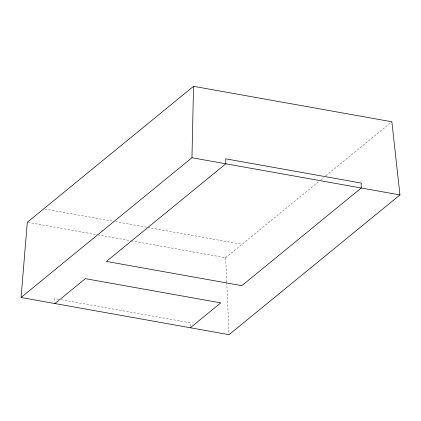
<?xml version="1.0" encoding="UTF-8"?>
<svg xmlns="http://www.w3.org/2000/svg" width="421" height="421" viewBox="0 0 421 421"><rect width="100%" height="100%" fill="white"/><g stroke="black" fill="none" stroke-linecap="round" stroke-linejoin="round"><path stroke-width="0.32" stroke-dasharray="2.1 1.58" d="M131.331 240.844L225.645 257.705L318.729 181.583M320.76 179.925L323.807 177.43M325.838 175.768L391.867 121.774M45 209.074L112.833 221.204M115.417 221.667L147.071 227.324M147.718 227.44L242.033 244.301M27.97 222.362L97.088 234.718M97.735 234.834L130.684 240.728M58.719 299.294L54.851 298.605L54.893 302.315M61.298 299.757L190.292 322.818L190.334 326.528M225.645 257.705L226.714 281.838M226.74 282.491L228.992 333.379"/><path stroke-width="0.63" d="M21.05 297.494L191.955 157.738L193.544 86.316L391.867 121.774L399.95 194.923L229.045 334.684L21.05 297.494L27.323 222.246L193.544 86.316M54.909 303.552L85.347 278.66L220.783 302.878L190.35 327.764M191.955 157.738L399.95 194.923M225.814 163.79L106.413 261.43L241.854 285.643L361.255 188.008L361.192 183.061L225.751 158.843L225.814 163.79"/></g></svg>
